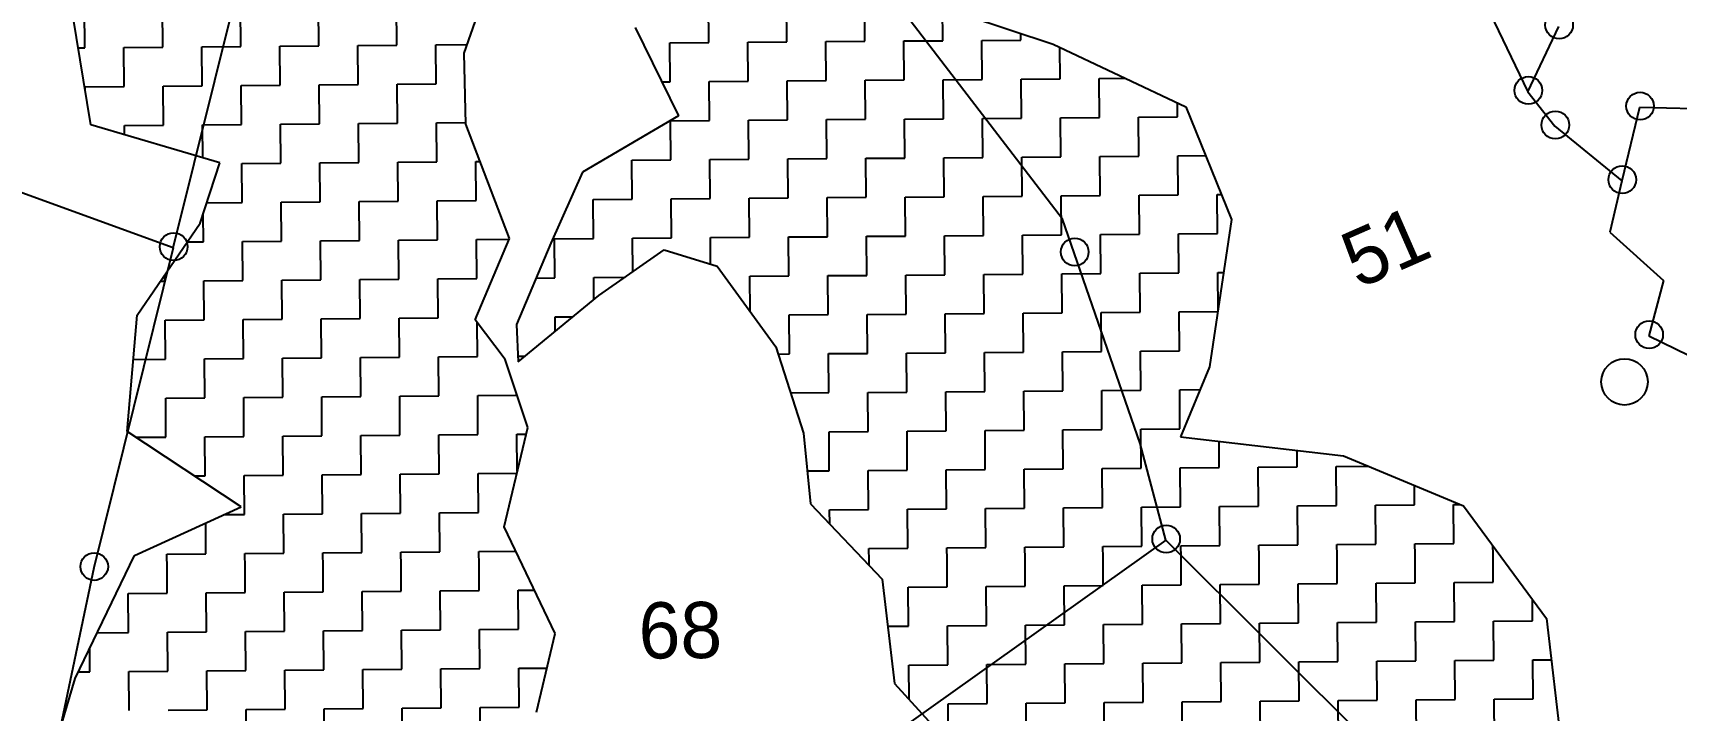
# Model space of a CAD drawing. Header units: metres. Extents: x 291193 to 293446, y 1984590 to 1987927.
# Drawn here: x 291638 to 292172, y 1985527 to 1985747 of the extents above; entities that cross this region are included whole.
import ezdxf

# ---------------------------------------------------------------- set-up
doc = ezdxf.new("R2010")
doc.units = ezdxf.units.M
for name, color, linetype in [('POLY_HATCH', 12, 'Continuous'), ('POLY_PARCEL', 6, 'Continuous'), ('SYM_STONE', 1, 'Continuous'), ('TEXT_PARCEL', 7, 'Continuous')]:
    doc.layers.add(name, color=color, linetype=linetype)
doc.styles.add('TEXT_MAP', font='')
doc.styles.get('TEXT_MAP').set_extended_font_data('Kruti Dev 050')

msp = doc.modelspace()

# ---------------------------------------------------------------- linework, layer by layer
msp.add_circle((292155.32, 1985633.42), 7.54)
at = {"layer": 'POLY_HATCH'}
for p, q in [((291778.05, 1985740.23), (291785.83, 1985762.48)), ((291926.63, 1985757.43), (291969.62, 1985743.17)), ((291656.65, 1985716.93), (291650.81, 1985752.66)), ((291833.71, 1985748.64), (291847.77, 1985719.86)), ((291778.66, 1985717.21), (291778.05, 1985740.23)), ((291969.62, 1985743.17), (292012.65, 1985722.86)), ((292012.65, 1985722.86), (292027.57, 1985686.19)), ((291792.79, 1985680.06), (291778.66, 1985717.21)), ((291847.77, 1985719.86), (291816.5, 1985701.61)), ((291698.61, 1985704.67), (291656.65, 1985716.93)), ((291692.22, 1985684.96), (291698.61, 1985704.67)), ((291816.5, 1985701.61), (291806.21, 1985678.5)), ((292027.57, 1985686.19), (292020.4, 1985638.26)), ((291671.78, 1985655.07), (291692.22, 1985684.96)), ((291781.69, 1985653.59), (291792.79, 1985680.06)), ((291806.21, 1985678.5), (291795.11, 1985652.03)), ((291821.85, 1985661.46), (291843.1, 1985676.29)), ((291843.1, 1985676.29), (291860.32, 1985670.98)), ((291860.32, 1985670.98), (291879.39, 1985644.76)), ((291795.63, 1985639.89), (291821.85, 1985661.46)), ((291668.56, 1985617.24), (291671.78, 1985655.07)), ((291791.44, 1985640.69), (291781.69, 1985653.59)), ((291795.11, 1985652.03), (291795.63, 1985639.89)), ((291879.39, 1985644.76), (291888.42, 1985616.79)), ((291798.74, 1985618.56), (291791.44, 1985640.69)), ((292020.4, 1985638.26), (292011.01, 1985615.51)), ((291705.58, 1985592.85), (291668.56, 1985617.24)), ((291791.04, 1985586.26), (291798.74, 1985618.56)), ((291888.42, 1985616.79), (291890.7, 1985593.78)), ((292011.01, 1985615.51), (292064.01, 1985609.39)), ((292064.01, 1985609.39), (292102.97, 1985593.08)), ((291670.91, 1985576.95), (291705.58, 1985592.85)), ((291890.7, 1985593.78), (291913.94, 1985569.27)), ((292102.97, 1985593.08), (292130, 1985556.51)), ((291807.67, 1985551.65), (291791.04, 1985586.26)), ((291651.57, 1985536.98), (291670.91, 1985576.95)), ((291913.94, 1985569.27), (291917.99, 1985535.39)), ((291801.59, 1985526.06), (291807.67, 1985551.65)), ((292130, 1985556.51), (292135.97, 1985504.66)), ((291638.32, 1985492.02), (291651.57, 1985536.98)), ((291917.99, 1985535.39), (291940.4, 1985510.87))]:
    msp.add_line(p, q, dxfattribs=at)
at = {"layer": 'POLY_HATCH', "linetype": 'Continuous'}
for p, q in [((291654.74, 1985742.05), (291654.64, 1985754.73)), ((291680.1, 1985742.26), (291680, 1985754.94)), ((291705.46, 1985742.47), (291705.35, 1985755.15)), ((291730.82, 1985742.68), (291730.71, 1985755.36)), ((291756.18, 1985742.88), (291756.07, 1985755.56)), ((291857.61, 1985743.71), (291857.51, 1985756.39)), ((291882.97, 1985743.92), (291882.87, 1985756.6)), ((291908.33, 1985744.13), (291908.23, 1985756.81)), ((291933.69, 1985744.33), (291933.6, 1985755.12)), ((291870.29, 1985743.82), (291882.97, 1985743.92)), ((291895.65, 1985744.02), (291908.33, 1985744.13)), ((291895.75, 1985731.34), (291895.65, 1985744.02)), ((291921.01, 1985744.23), (291933.69, 1985744.33)), ((291921.11, 1985731.55), (291921.01, 1985744.23)), ((291946.37, 1985744.44), (291959.05, 1985744.54)), ((291946.47, 1985731.76), (291946.37, 1985744.44)), ((291959.05, 1985744.54), (291959.03, 1985746.68)), ((291652.55, 1985742.04), (291654.74, 1985742.05)), ((291667.42, 1985742.16), (291680.1, 1985742.26)), ((291667.52, 1985729.48), (291667.42, 1985742.16)), ((291692.78, 1985742.36), (291705.46, 1985742.47)), ((291692.88, 1985729.69), (291692.78, 1985742.36)), ((291718.14, 1985742.57), (291730.82, 1985742.68)), ((291718.24, 1985729.89), (291718.14, 1985742.57)), ((291743.5, 1985742.78), (291756.18, 1985742.88)), ((291743.6, 1985730.1), (291743.5, 1985742.78)), ((291768.86, 1985742.99), (291779.05, 1985743.07)), ((291768.96, 1985730.31), (291768.86, 1985742.99)), ((291844.93, 1985743.61), (291857.61, 1985743.71)), ((291845.04, 1985730.93), (291844.93, 1985743.61)), ((291870.4, 1985731.14), (291870.29, 1985743.82)), ((291971.83, 1985731.96), (291971.75, 1985742.16)), ((291654.84, 1985729.37), (291667.52, 1985729.48)), ((291654.85, 1985727.93), (291654.84, 1985729.37)), ((291680.2, 1985729.58), (291692.88, 1985729.69)), ((291680.31, 1985716.9), (291680.2, 1985729.58)), ((291705.56, 1985729.79), (291718.24, 1985729.89)), ((291705.67, 1985717.11), (291705.56, 1985729.79)), ((291730.92, 1985730), (291743.6, 1985730.1)), ((291731.02, 1985717.32), (291730.92, 1985730)), ((291756.28, 1985730.2), (291768.96, 1985730.31)), ((291756.38, 1985717.52), (291756.28, 1985730.2)), ((291842.37, 1985730.91), (291845.04, 1985730.93)), ((291857.72, 1985731.03), (291870.4, 1985731.14)), ((291857.82, 1985718.35), (291857.72, 1985731.03)), ((291883.08, 1985731.24), (291895.75, 1985731.34)), ((291883.18, 1985718.56), (291883.08, 1985731.24)), ((291908.43, 1985731.45), (291921.11, 1985731.55)), ((291908.54, 1985718.77), (291908.43, 1985731.45)), ((291933.79, 1985731.65), (291946.47, 1985731.76)), ((291933.9, 1985718.97), (291933.79, 1985731.65)), ((291959.15, 1985731.86), (291971.83, 1985731.96)), ((291959.26, 1985719.18), (291959.15, 1985731.86)), ((291984.51, 1985732.07), (291992.99, 1985732.14)), ((291984.62, 1985719.39), (291984.51, 1985732.07)), ((292009.97, 1985719.6), (292009.94, 1985724.14)), ((291718.34, 1985717.21), (291731.02, 1985717.32)), ((291718.45, 1985704.53), (291718.34, 1985717.21)), ((291743.7, 1985717.42), (291756.38, 1985717.52)), ((291743.81, 1985704.74), (291743.7, 1985717.42)), ((291769.06, 1985717.63), (291778.65, 1985717.71)), ((291769.17, 1985704.95), (291769.06, 1985717.63)), ((291845.14, 1985718.25), (291857.82, 1985718.35)), ((291845.24, 1985705.57), (291845.14, 1985718.25)), ((291870.5, 1985718.46), (291883.18, 1985718.56)), ((291870.6, 1985705.78), (291870.5, 1985718.46)), ((291895.86, 1985718.66), (291908.54, 1985718.77)), ((291895.96, 1985705.98), (291895.86, 1985718.66)), ((291921.22, 1985718.87), (291933.9, 1985718.97)), ((291921.32, 1985706.19), (291921.22, 1985718.87)), ((291946.58, 1985719.08), (291959.26, 1985719.18)), ((291946.68, 1985706.4), (291946.58, 1985719.08)), ((291971.94, 1985719.29), (291984.62, 1985719.39)), ((291972.04, 1985706.61), (291971.94, 1985719.29)), ((291997.3, 1985719.49), (292009.97, 1985719.6)), ((291997.4, 1985706.81), (291997.3, 1985719.49)), ((291667.63, 1985716.8), (291680.31, 1985716.9)), ((291667.65, 1985713.71), (291667.63, 1985716.8)), ((291692.99, 1985717.01), (291705.67, 1985717.11)), ((291693.07, 1985706.29), (291692.99, 1985717.01)), ((291959.36, 1985706.5), (291972.04, 1985706.61)), ((291984.72, 1985706.71), (291997.4, 1985706.81)), ((291984.82, 1985694.03), (291984.72, 1985706.71)), ((292010.08, 1985706.92), (292019.11, 1985706.99)), ((292010.18, 1985694.24), (292010.08, 1985706.92)), ((291705.77, 1985704.43), (291718.45, 1985704.53)), ((291705.87, 1985691.75), (291705.77, 1985704.43)), ((291731.13, 1985704.64), (291743.81, 1985704.74)), ((291731.23, 1985691.96), (291731.13, 1985704.64)), ((291756.49, 1985704.84), (291769.17, 1985704.95)), ((291756.59, 1985692.16), (291756.49, 1985704.84)), ((291781.85, 1985705.05), (291783.28, 1985705.06)), ((291781.95, 1985692.37), (291781.85, 1985705.05)), ((291832.56, 1985705.47), (291845.24, 1985705.57)), ((291832.67, 1985692.79), (291832.56, 1985705.47)), ((291857.92, 1985705.67), (291870.6, 1985705.78)), ((291858.03, 1985692.99), (291857.92, 1985705.67)), ((291883.28, 1985705.88), (291895.96, 1985705.98)), ((291883.39, 1985693.2), (291883.28, 1985705.88)), ((291908.64, 1985706.09), (291921.32, 1985706.19)), ((291908.75, 1985693.41), (291908.64, 1985706.09)), ((291934, 1985706.29), (291946.68, 1985706.4)), ((291934.1, 1985693.62), (291934, 1985706.29)), ((291959.46, 1985693.82), (291959.36, 1985706.5)), ((291694.39, 1985691.66), (291705.87, 1985691.75)), ((291718.55, 1985691.85), (291731.23, 1985691.96)), ((291718.66, 1985679.17), (291718.55, 1985691.85)), ((291743.91, 1985692.06), (291756.59, 1985692.16)), ((291744.01, 1985679.38), (291743.91, 1985692.06)), ((291769.27, 1985692.27), (291781.95, 1985692.37)), ((291769.37, 1985679.59), (291769.27, 1985692.27)), ((291819.99, 1985692.68), (291832.67, 1985692.79)), ((291820.09, 1985680), (291819.99, 1985692.68)), ((291845.35, 1985692.89), (291858.03, 1985692.99)), ((291845.45, 1985680.21), (291845.35, 1985692.89)), ((291870.71, 1985693.1), (291883.39, 1985693.2)), ((291870.81, 1985680.42), (291870.71, 1985693.1)), ((291896.07, 1985693.3), (291908.75, 1985693.41)), ((291896.17, 1985680.62), (291896.07, 1985693.3)), ((291921.42, 1985693.51), (291934.1, 1985693.62)), ((291921.53, 1985680.83), (291921.42, 1985693.51)), ((291946.78, 1985693.72), (291959.46, 1985693.82)), ((291946.89, 1985681.04), (291946.78, 1985693.72)), ((291972.14, 1985693.93), (291984.82, 1985694.03)), ((291972.25, 1985681.25), (291972.14, 1985693.93)), ((291997.5, 1985694.13), (292010.18, 1985694.24)), ((291997.61, 1985681.45), (291997.5, 1985694.13)), ((292022.86, 1985694.34), (292024.25, 1985694.35)), ((292022.97, 1985681.66), (292022.86, 1985694.34)), ((291693.3, 1985678.97), (291693.22, 1985688.06)), ((291807.41, 1985679.9), (291820.09, 1985680)), ((291807.52, 1985667.22), (291807.41, 1985679.9)), ((291832.77, 1985680.11), (291845.45, 1985680.21)), ((291832.86, 1985669.14), (291832.77, 1985680.11)), ((291858.13, 1985680.31), (291870.81, 1985680.42)), ((291858.2, 1985671.64), (291858.13, 1985680.31)), ((291883.49, 1985680.52), (291896.17, 1985680.62)), ((291883.59, 1985667.84), (291883.49, 1985680.52)), ((291908.85, 1985680.73), (291921.53, 1985680.83)), ((291908.95, 1985668.05), (291908.85, 1985680.73)), ((291934.21, 1985680.94), (291946.89, 1985681.04)), ((291934.31, 1985668.26), (291934.21, 1985680.94)), ((291959.57, 1985681.14), (291972.25, 1985681.25)), ((291959.67, 1985668.46), (291959.57, 1985681.14)), ((291984.93, 1985681.35), (291997.61, 1985681.45)), ((291985.03, 1985668.67), (291984.93, 1985681.35)), ((292010.29, 1985681.56), (292022.97, 1985681.66)), ((292010.39, 1985668.88), (292010.29, 1985681.56)), ((291688.09, 1985678.92), (291693.3, 1985678.97)), ((291705.98, 1985679.07), (291718.66, 1985679.17)), ((291706.08, 1985666.39), (291705.98, 1985679.07)), ((291731.34, 1985679.28), (291744.01, 1985679.38)), ((291731.44, 1985666.6), (291731.34, 1985679.28)), ((291756.69, 1985679.49), (291769.37, 1985679.59)), ((291756.8, 1985666.81), (291756.69, 1985679.49)), ((291782.05, 1985679.69), (291792.67, 1985679.78)), ((291782.16, 1985667.01), (291782.05, 1985679.69)), ((291679.37, 1985666.17), (291680.72, 1985666.18)), ((291680.72, 1985666.18), (291680.7, 1985668.12)), ((291693.4, 1985666.29), (291706.08, 1985666.39)), ((291693.5, 1985653.61), (291693.4, 1985666.29)), ((291718.76, 1985666.49), (291731.44, 1985666.6)), ((291718.86, 1985653.82), (291718.76, 1985666.49)), ((291744.12, 1985666.7), (291756.8, 1985666.81)), ((291744.22, 1985654.02), (291744.12, 1985666.7)), ((291769.48, 1985666.91), (291782.16, 1985667.01)), ((291769.58, 1985654.23), (291769.48, 1985666.91)), ((291801.46, 1985667.17), (291807.52, 1985667.22)), ((291820.2, 1985667.32), (291830.38, 1985667.41)), ((291820.25, 1985660.14), (291820.2, 1985667.32)), ((291870.91, 1985667.74), (291883.59, 1985667.84)), ((291871.01, 1985656.29), (291870.91, 1985667.74)), ((291896.27, 1985667.95), (291908.95, 1985668.05)), ((291896.38, 1985655.27), (291896.27, 1985667.95)), ((291921.63, 1985668.15), (291934.31, 1985668.26)), ((291921.74, 1985655.47), (291921.63, 1985668.15)), ((291946.99, 1985668.36), (291959.67, 1985668.46)), ((291947.09, 1985655.68), (291946.99, 1985668.36)), ((291972.35, 1985668.57), (291985.03, 1985668.67)), ((291972.45, 1985655.89), (291972.35, 1985668.57)), ((291997.71, 1985668.77), (292010.39, 1985668.88)), ((291997.81, 1985656.09), (291997.71, 1985668.77)), ((292023.07, 1985668.98), (292025, 1985669)), ((292023.17, 1985656.75), (292023.07, 1985668.98)), ((291680.82, 1985653.5), (291693.5, 1985653.61)), ((291680.93, 1985640.82), (291680.82, 1985653.5)), ((291706.18, 1985653.71), (291718.86, 1985653.82)), ((291706.29, 1985641.03), (291706.18, 1985653.71)), ((291731.54, 1985653.92), (291744.22, 1985654.02)), ((291731.65, 1985641.24), (291731.54, 1985653.92)), ((291756.9, 1985654.13), (291769.58, 1985654.23)), ((291757.01, 1985641.45), (291756.9, 1985654.13)), ((291807.62, 1985654.54), (291813.5, 1985654.59)), ((291807.66, 1985649.78), (291807.62, 1985654.54)), ((291883.7, 1985655.16), (291896.38, 1985655.27)), ((291883.8, 1985642.48), (291883.7, 1985655.16)), ((291909.06, 1985655.37), (291921.74, 1985655.47)), ((291909.16, 1985642.69), (291909.06, 1985655.37)), ((291934.42, 1985655.58), (291947.09, 1985655.68)), ((291934.52, 1985642.9), (291934.42, 1985655.58)), ((291959.77, 1985655.78), (291972.45, 1985655.89)), ((291959.88, 1985643.1), (291959.77, 1985655.78)), ((291985.13, 1985655.99), (291997.81, 1985656.09)), ((291985.24, 1985643.31), (291985.13, 1985655.99)), ((292010.49, 1985656.2), (292023.1, 1985656.3)), ((292010.6, 1985643.52), (292010.49, 1985656.2)), ((291782.36, 1985641.65), (291782.27, 1985652.83)), ((291880.14, 1985642.45), (291883.8, 1985642.48)), ((291896.48, 1985642.59), (291909.16, 1985642.69)), ((291896.58, 1985629.91), (291896.48, 1985642.59)), ((291921.84, 1985642.79), (291934.52, 1985642.9)), ((291921.94, 1985630.11), (291921.84, 1985642.79)), ((291947.2, 1985643), (291959.88, 1985643.1)), ((291947.3, 1985630.32), (291947.2, 1985643)), ((291972.56, 1985643.21), (291985.24, 1985643.31)), ((291972.66, 1985630.53), (291972.56, 1985643.21)), ((291997.92, 1985643.42), (292010.6, 1985643.52)), ((291998.02, 1985630.74), (291997.92, 1985643.42)), ((291670.56, 1985640.74), (291680.93, 1985640.82)), ((291693.61, 1985640.93), (291706.29, 1985641.03)), ((291693.71, 1985628.25), (291693.61, 1985640.93)), ((291718.97, 1985641.14), (291731.65, 1985641.24)), ((291719.07, 1985628.46), (291718.97, 1985641.14)), ((291744.33, 1985641.34), (291757.01, 1985641.45)), ((291744.43, 1985628.66), (291744.33, 1985641.34)), ((291769.68, 1985641.55), (291782.36, 1985641.65)), ((291769.79, 1985628.87), (291769.68, 1985641.55)), ((291795.55, 1985641.76), (291797.93, 1985641.78)), ((291681.03, 1985628.15), (291693.71, 1985628.25)), ((291681.13, 1985615.47), (291681.03, 1985628.15)), ((291706.39, 1985628.35), (291719.07, 1985628.46)), ((291706.49, 1985615.67), (291706.39, 1985628.35)), ((291731.75, 1985628.56), (291744.43, 1985628.66)), ((291731.85, 1985615.88), (291731.75, 1985628.56)), ((291757.11, 1985628.77), (291769.79, 1985628.87)), ((291757.21, 1985616.09), (291757.11, 1985628.77)), ((291782.47, 1985628.97), (291795.15, 1985629.08)), ((291782.57, 1985616.29), (291782.47, 1985628.97)), ((291795.15, 1985629.08), (291795.14, 1985629.46)), ((291884.22, 1985629.81), (291896.58, 1985629.91)), ((291909.26, 1985630.01), (291921.94, 1985630.11)), ((291909.37, 1985617.33), (291909.26, 1985630.01)), ((291934.62, 1985630.22), (291947.3, 1985630.32)), ((291934.73, 1985617.54), (291934.62, 1985630.22)), ((291959.98, 1985630.42), (291972.66, 1985630.53)), ((291960.09, 1985617.75), (291959.98, 1985630.42)), ((291985.34, 1985630.63), (291998.02, 1985630.74)), ((291985.44, 1985617.95), (291985.34, 1985630.63)), ((292010.7, 1985630.84), (292017.36, 1985630.89)), ((292010.8, 1985618.16), (292010.7, 1985630.84)), ((291719.17, 1985615.78), (291731.85, 1985615.88)), ((291719.28, 1985603.1), (291719.17, 1985615.78)), ((291744.53, 1985615.98), (291757.21, 1985616.09)), ((291744.64, 1985603.3), (291744.53, 1985615.98)), ((291769.89, 1985616.19), (291782.57, 1985616.29)), ((291770, 1985603.51), (291769.89, 1985616.19)), ((291795.25, 1985616.4), (291798.23, 1985616.42)), ((291795.35, 1985604.34), (291795.25, 1985616.4)), ((291896.69, 1985617.23), (291909.37, 1985617.33)), ((291896.79, 1985604.55), (291896.69, 1985617.23)), ((291922.05, 1985617.43), (291934.73, 1985617.54)), ((291922.15, 1985604.75), (291922.05, 1985617.43)), ((291947.41, 1985617.64), (291960.09, 1985617.75)), ((291947.51, 1985604.96), (291947.41, 1985617.64)), ((291972.76, 1985617.85), (291985.44, 1985617.95)), ((291972.87, 1985605.17), (291972.76, 1985617.85)), ((291998.12, 1985618.06), (292010.8, 1985618.16)), ((291998.23, 1985605.38), (291998.12, 1985618.06)), ((291671.38, 1985615.39), (291681.13, 1985615.47)), ((291693.81, 1985615.57), (291706.49, 1985615.67)), ((291693.92, 1985602.89), (291693.81, 1985615.57)), ((292023.59, 1985605.58), (292023.52, 1985614.06)), ((292048.95, 1985605.79), (292048.9, 1985611.13)), ((291960.19, 1985605.07), (291972.87, 1985605.17)), ((291960.29, 1985592.39), (291960.19, 1985605.07)), ((291985.55, 1985605.27), (291998.23, 1985605.38)), ((291985.65, 1985592.59), (291985.55, 1985605.27)), ((292010.91, 1985605.48), (292023.59, 1985605.58)), ((292011.01, 1985592.8), (292010.91, 1985605.48)), ((292036.27, 1985605.69), (292048.95, 1985605.79)), ((292036.37, 1985593.01), (292036.27, 1985605.69)), ((292061.63, 1985605.89), (292072.15, 1985605.98)), ((292061.73, 1985593.21), (292061.63, 1985605.89)), ((291690.39, 1985602.86), (291693.92, 1985602.89)), ((291706.6, 1985602.99), (291719.28, 1985603.1)), ((291706.7, 1985590.31), (291706.6, 1985602.99)), ((291731.96, 1985603.2), (291744.64, 1985603.3)), ((291732.06, 1985590.52), (291731.96, 1985603.2)), ((291757.32, 1985603.41), (291770, 1985603.51)), ((291757.42, 1985590.73), (291757.32, 1985603.41)), ((291782.67, 1985603.61), (291795.2, 1985603.72)), ((291782.78, 1985590.94), (291782.67, 1985603.61)), ((291889.64, 1985604.49), (291896.79, 1985604.55)), ((291909.47, 1985604.65), (291922.15, 1985604.75)), ((291909.57, 1985591.97), (291909.47, 1985604.65)), ((291934.83, 1985604.86), (291947.51, 1985604.96)), ((291934.93, 1985592.18), (291934.83, 1985604.86)), ((292087.09, 1985593.42), (292087.04, 1985599.75)), ((291699.92, 1985590.26), (291706.7, 1985590.31)), ((291719.38, 1985590.42), (291732.06, 1985590.52)), ((291719.48, 1985577.74), (291719.38, 1985590.42)), ((291744.74, 1985590.62), (291757.42, 1985590.73)), ((291744.84, 1985577.94), (291744.74, 1985590.62)), ((291770.1, 1985590.83), (291782.78, 1985590.94)), ((291770.2, 1985578.15), (291770.1, 1985590.83)), ((291896.89, 1985591.87), (291909.57, 1985591.97)), ((291896.93, 1985587.21), (291896.89, 1985591.87)), ((291922.25, 1985592.08), (291934.93, 1985592.18)), ((291922.36, 1985579.4), (291922.25, 1985592.08)), ((291947.61, 1985592.28), (291960.29, 1985592.39)), ((291947.72, 1985579.6), (291947.61, 1985592.28)), ((291972.97, 1985592.49), (291985.65, 1985592.59)), ((291973.08, 1985579.81), (291972.97, 1985592.49)), ((291998.33, 1985592.7), (292011.01, 1985592.8)), ((291998.43, 1985580.02), (291998.33, 1985592.7)), ((292023.69, 1985592.9), (292036.37, 1985593.01)), ((292023.79, 1985580.22), (292023.69, 1985592.9)), ((292049.05, 1985593.11), (292061.73, 1985593.21)), ((292049.15, 1985580.43), (292049.05, 1985593.11)), ((292074.41, 1985593.32), (292087.09, 1985593.42)), ((292074.51, 1985580.64), (292074.41, 1985593.32)), ((292099.77, 1985593.53), (292101.87, 1985593.54)), ((292099.87, 1985580.85), (292099.77, 1985593.53)), ((291694.13, 1985577.53), (291694.04, 1985587.56)), ((291782.88, 1985578.26), (291794.84, 1985578.35)), ((291909.68, 1985579.29), (291922.36, 1985579.4)), ((291909.71, 1985575.35), (291909.68, 1985579.29)), ((291935.04, 1985579.5), (291947.72, 1985579.6)), ((291935.07, 1985575.64), (291935.04, 1985579.5)), ((291960.4, 1985579.71), (291973.08, 1985579.81)), ((291960.43, 1985575.93), (291960.4, 1985579.71)), ((291985.76, 1985579.91), (291998.43, 1985580.02)), ((291985.79, 1985576.22), (291985.76, 1985579.91)), ((292011.11, 1985580.12), (292023.79, 1985580.22)), ((292011.14, 1985576.51), (292011.11, 1985580.12)), ((292036.47, 1985580.33), (292049.15, 1985580.43)), ((292036.5, 1985576.79), (292036.47, 1985580.33)), ((292061.83, 1985580.54), (292074.51, 1985580.64)), ((292061.86, 1985577.08), (292061.83, 1985580.54)), ((292087.19, 1985580.74), (292099.87, 1985580.85)), ((292087.22, 1985577.37), (292087.19, 1985580.74)), ((292112.58, 1985577.66), (292112.56, 1985580.11)), ((291681.45, 1985577.43), (291694.13, 1985577.53)), ((291681.48, 1985572.76), (291681.45, 1985577.43)), ((291706.8, 1985577.63), (291719.48, 1985577.74)), ((291706.84, 1985573.05), (291706.8, 1985577.63)), ((291706.91, 1985564.95), (291706.84, 1985573.05)), ((291732.16, 1985577.84), (291744.84, 1985577.94)), ((291732.2, 1985573.34), (291732.16, 1985577.84)), ((291732.27, 1985565.16), (291732.2, 1985573.34)), ((291757.52, 1985578.05), (291770.2, 1985578.15)), ((291757.56, 1985573.62), (291757.52, 1985578.05)), ((291757.63, 1985565.37), (291757.56, 1985573.62)), ((291782.92, 1985573.91), (291782.88, 1985578.26)), ((291782.99, 1985565.58), (291782.92, 1985573.91)), ((291909.72, 1985573.72), (291909.71, 1985575.35)), ((291935.14, 1985566.82), (291935.07, 1985575.64)), ((291960.5, 1985567.03), (291960.43, 1985575.93)), ((291985.86, 1985567.23), (291985.79, 1985576.22)), ((292011.22, 1985567.44), (292011.14, 1985576.51)), ((292036.58, 1985567.65), (292036.5, 1985576.79)), ((292061.94, 1985567.86), (292061.86, 1985577.08)), ((292087.3, 1985568.06), (292087.22, 1985577.37)), ((292112.65, 1985568.27), (292112.58, 1985577.66)), ((291681.55, 1985564.75), (291681.48, 1985572.76)), ((292023.9, 1985567.54), (292036.58, 1985567.65)), ((292049.26, 1985567.75), (292061.94, 1985567.86)), ((292049.36, 1985555.07), (292049.26, 1985567.75)), ((292074.62, 1985567.96), (292087.3, 1985568.06)), ((292074.72, 1985555.28), (292074.62, 1985567.96)), ((292099.97, 1985568.17), (292112.65, 1985568.27)), ((292100.08, 1985555.49), (292099.97, 1985568.17)), ((291668.87, 1985564.64), (291681.55, 1985564.75)), ((291668.97, 1985551.96), (291668.87, 1985564.64)), ((291694.23, 1985564.85), (291706.91, 1985564.95)), ((291694.33, 1985552.17), (291694.23, 1985564.85)), ((291719.59, 1985565.06), (291732.27, 1985565.16)), ((291719.69, 1985552.38), (291719.59, 1985565.06)), ((291744.95, 1985565.27), (291757.63, 1985565.37)), ((291745.05, 1985552.59), (291744.95, 1985565.27)), ((291770.31, 1985565.47), (291782.99, 1985565.58)), ((291770.41, 1985552.79), (291770.31, 1985565.47)), ((291795.67, 1985565.68), (291800.91, 1985565.72)), ((291795.77, 1985553), (291795.67, 1985565.68)), ((291922.46, 1985566.72), (291935.14, 1985566.82)), ((291922.56, 1985554.04), (291922.46, 1985566.72)), ((291947.82, 1985566.92), (291960.5, 1985567.03)), ((291947.92, 1985554.24), (291947.82, 1985566.92)), ((291973.18, 1985567.13), (291985.86, 1985567.23)), ((291973.28, 1985554.45), (291973.18, 1985567.13)), ((291998.54, 1985567.34), (292011.22, 1985567.44)), ((291998.64, 1985554.66), (291998.54, 1985567.34)), ((292024, 1985554.87), (292023.9, 1985567.54)), ((292125.44, 1985555.69), (292125.38, 1985562.77)), ((291658.78, 1985551.88), (291668.97, 1985551.96)), ((291681.65, 1985552.07), (291694.33, 1985552.17)), ((291681.76, 1985539.39), (291681.65, 1985552.07)), ((291707.01, 1985552.27), (291719.69, 1985552.38)), ((291707.12, 1985539.6), (291707.01, 1985552.27)), ((291732.37, 1985552.48), (291745.05, 1985552.59)), ((291732.47, 1985539.8), (291732.37, 1985552.48)), ((291757.73, 1985552.69), (291770.41, 1985552.79)), ((291757.83, 1985540.01), (291757.73, 1985552.69)), ((291783.09, 1985552.9), (291795.77, 1985553)), ((291783.19, 1985540.22), (291783.09, 1985552.9)), ((291915.77, 1985553.98), (291922.56, 1985554.04)), ((291935.24, 1985554.14), (291947.92, 1985554.24)), ((291935.35, 1985541.46), (291935.24, 1985554.14)), ((291960.6, 1985554.35), (291973.28, 1985554.45)), ((291960.71, 1985541.67), (291960.6, 1985554.35)), ((291985.96, 1985554.55), (291998.64, 1985554.66)), ((291986.07, 1985541.88), (291985.96, 1985554.55)), ((292011.32, 1985554.76), (292024, 1985554.87)), ((292011.43, 1985542.08), (292011.32, 1985554.76)), ((292036.68, 1985554.97), (292049.36, 1985555.07)), ((292036.78, 1985542.29), (292036.68, 1985554.97)), ((292062.04, 1985555.18), (292074.72, 1985555.28)), ((292062.14, 1985542.5), (292062.04, 1985555.18)), ((292087.4, 1985555.38), (292100.08, 1985555.49)), ((292087.5, 1985542.7), (292087.4, 1985555.38)), ((292112.76, 1985555.59), (292125.44, 1985555.69)), ((292112.86, 1985542.91), (292112.76, 1985555.59)), ((291656.4, 1985539.18), (291656.33, 1985546.83)), ((291922.67, 1985541.36), (291935.35, 1985541.46)), ((291922.76, 1985530.17), (291922.67, 1985541.36)), ((291948.03, 1985541.56), (291960.71, 1985541.67)), ((291948.13, 1985528.88), (291948.03, 1985541.56)), ((291973.39, 1985541.77), (291986.07, 1985541.88)), ((291973.49, 1985529.09), (291973.39, 1985541.77)), ((291998.75, 1985541.98), (292011.43, 1985542.08)), ((291998.85, 1985529.3), (291998.75, 1985541.98)), ((292024.1, 1985542.19), (292036.78, 1985542.29)), ((292024.21, 1985529.51), (292024.1, 1985542.19)), ((292049.46, 1985542.39), (292062.14, 1985542.5)), ((292049.57, 1985529.71), (292049.46, 1985542.39)), ((292074.82, 1985542.6), (292087.5, 1985542.7)), ((292074.93, 1985529.92), (292074.82, 1985542.6)), ((292100.18, 1985542.81), (292112.86, 1985542.91)), ((292100.29, 1985530.13), (292100.18, 1985542.81)), ((292125.54, 1985543.01), (292131.55, 1985543.06)), ((292125.64, 1985530.34), (292125.54, 1985543.01)), ((291652.62, 1985539.15), (291656.4, 1985539.18)), ((291669.08, 1985539.28), (291681.76, 1985539.39)), ((291669.18, 1985526.61), (291669.08, 1985539.28)), ((291694.44, 1985539.49), (291707.12, 1985539.6)), ((291694.54, 1985526.81), (291694.44, 1985539.49)), ((291719.8, 1985539.7), (291732.47, 1985539.8)), ((291719.9, 1985527.02), (291719.8, 1985539.7)), ((291745.15, 1985539.91), (291757.83, 1985540.01)), ((291745.26, 1985527.23), (291745.15, 1985539.91)), ((291770.51, 1985540.11), (291783.19, 1985540.22)), ((291770.62, 1985527.43), (291770.51, 1985540.11)), ((291795.87, 1985540.32), (291804.99, 1985540.4)), ((291795.98, 1985527.64), (291795.87, 1985540.32)), ((292112.97, 1985530.23), (292125.64, 1985530.34)), ((292113.07, 1985517.55), (292112.97, 1985530.23)), ((291681.86, 1985526.71), (291694.54, 1985526.81)), ((291707.22, 1985526.92), (291719.9, 1985527.02)), ((291707.32, 1985514.24), (291707.22, 1985526.92)), ((291732.58, 1985527.12), (291745.26, 1985527.23)), ((291732.68, 1985514.44), (291732.58, 1985527.12)), ((291757.94, 1985527.33), (291770.62, 1985527.43)), ((291758.04, 1985514.65), (291757.94, 1985527.33)), ((291783.3, 1985527.54), (291795.98, 1985527.64)), ((291783.4, 1985514.86), (291783.3, 1985527.54)), ((291935.45, 1985528.78), (291948.13, 1985528.88)), ((291935.55, 1985516.17), (291935.45, 1985528.78)), ((291960.81, 1985528.99), (291973.49, 1985529.09)), ((291960.91, 1985516.31), (291960.81, 1985528.99)), ((291986.17, 1985529.2), (291998.85, 1985529.3)), ((291986.27, 1985516.52), (291986.17, 1985529.2)), ((292011.53, 1985529.4), (292024.21, 1985529.51)), ((292011.63, 1985516.72), (292011.53, 1985529.4)), ((292036.89, 1985529.61), (292049.57, 1985529.71)), ((292036.99, 1985516.93), (292036.89, 1985529.61)), ((292062.25, 1985529.82), (292074.93, 1985529.92)), ((292062.35, 1985517.14), (292062.25, 1985529.82)), ((292087.61, 1985530.02), (292100.29, 1985530.13)), ((292087.71, 1985517.34), (292087.61, 1985530.02))]:
    msp.add_line(p, q, dxfattribs=at)
at = {"layer": 'POLY_PARCEL'}
for p, q in [((292072.92, 1985833.58), (292123.94, 1985727.75)), ((291683.51, 1985676.96), (291708.9, 1985779.23)), ((291972.61, 1985686.35), (291916.09, 1985760.05)), ((291683.51, 1985676.96), (291463.87, 1985756.65)), ((292123.94, 1985727.75), (292133.93, 1985748.99)), ((292123.94, 1985727.75), (292132.7, 1985716.51)), ((292160.25, 1985722.66), (292154.45, 1985698.73)), ((292177.7, 1985722.2), (292160.25, 1985722.66)), ((292132.7, 1985716.51), (292154.45, 1985698.73)), ((292154.45, 1985698.73), (292150.52, 1985682.03)), ((291997.85, 1985613.42), (291972.61, 1985686.35)), ((292150.52, 1985682.03), (292167.98, 1985666.36)), ((291683.51, 1985676.96), (291657.65, 1985572.97)), ((292167.98, 1985666.36), (292163.2, 1985648.36)), ((292163.2, 1985648.36), (292180.6, 1985639.95)), ((292006.18, 1985581.92), (291997.85, 1985613.42)), ((292006.18, 1985581.92), (291916.24, 1985517.95)), ((292118.09, 1985470.6), (292006.18, 1985581.92)), ((291657.65, 1985572.97), (291633.16, 1985456.68))]:
    msp.add_line(p, q, dxfattribs=at)
at = {"layer": 'SYM_STONE'}
for centre in [(292134.07, 1985749.4), (292124.07, 1985728.16), (292160.38, 1985723.06), (292132.83, 1985716.92), (292154.58, 1985699.14), (291683.64, 1985677.37), (291976.59, 1985675.65), (292163.34, 1985648.77), (292006.31, 1985582.33), (291657.79, 1985573.38)]:
    msp.add_circle(centre, 4.49, dxfattribs=at)

# ---------------------------------------------------------------- texts
at = {"layer": 'TEXT_PARCEL', "style": 'TEXT_MAP'}
for s, rotation, p in [('51', 23.651, (292068.79, 1985663.58)), ('68', 0.4682, (291834.86, 1985543.46))]:
    msp.add_text(s, height=18.259, rotation=rotation, dxfattribs=at).set_placement(p)

doc.saveas('drawing.dxf')
